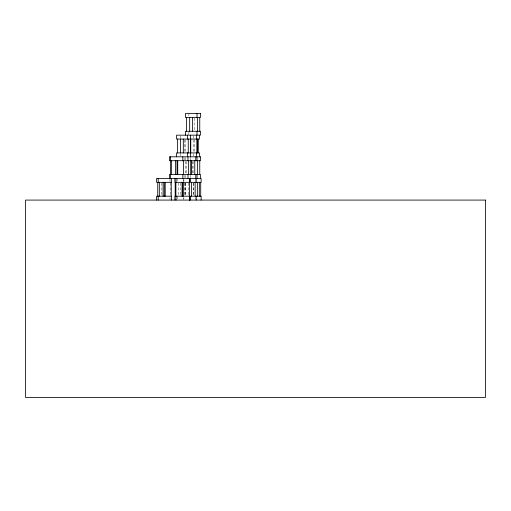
<?xml version="1.0" encoding="UTF-8"?>
<svg xmlns="http://www.w3.org/2000/svg" width="511" height="511" viewBox="0 0 511 511"><rect width="100%" height="100%" fill="white"/><g stroke="black" fill="none" stroke-linecap="round" stroke-linejoin="round"><path stroke-width="0.38" stroke-dasharray="2.56 1.92" d="M195.304 179.227L195.304 181.565M195.304 197.744L195.304 199.303M194.55 118.194L194.55 130.503M194.435 139.835L194.435 152.144M193.714 183.11L193.714 195.419M193.503 183.11L193.503 195.419M193.305 135.945L193.305 138.283M193.305 153.69L193.305 156.027M193.164 139.835L193.164 152.144M193.094 161.47L193.094 173.778M192.411 161.47L192.411 173.778M190.622 157.586L190.622 159.924M190.622 175.33L190.622 177.668M188.859 114.311L188.859 115.869M188.859 132.055L188.859 134.387M188.38 183.11L188.38 195.419M186.419 161.47L186.419 173.778M185.749 183.11L185.749 195.419M185.685 139.835L185.685 152.144M185.678 161.47L185.678 173.778M185.563 183.11L185.563 195.419M185.442 157.586L185.442 159.924M185.442 175.33L185.442 177.668M184.905 183.11L184.905 195.419M184.407 139.835L184.407 152.144M184.113 157.586L184.113 159.924M184.113 175.33L184.113 177.668M183.992 183.11L183.992 195.419M183.877 179.227L183.877 181.565M183.877 197.744L183.877 199.303M183.187 179.227L183.187 181.565M183.187 197.744L183.187 199.303M180.389 135.945L180.389 138.283M180.389 153.69L180.389 156.027M180.191 183.11L180.191 195.419M178.428 183.11L178.428 195.419M177.624 178.448L177.624 181.565M177.624 196.192L177.624 199.303M170.259 183.11L170.259 195.419M170.016 179.227L170.016 181.565M170.016 197.744L170.016 199.303M161.514 183.11L161.514 195.419"/><path stroke-width="0.77" d="M201.13 200.082L201.13 196.192L190.379 196.192L190.379 200.082M200.714 182.338L200.714 196.192M200.44 178.448L200.44 174.551L169.39 174.551L169.39 178.448M199.756 117.421L199.756 131.276M199.756 160.703L199.756 174.551M199.405 135.166L199.405 139.062L176.595 139.062L176.595 135.166L200.44 135.166L200.44 131.276L185.442 131.276L185.442 135.166M199.405 156.807L199.405 152.91L176.595 152.91L176.595 156.807M199.328 182.338L199.328 196.192M198.249 139.062L198.249 152.91M197.623 117.421L197.623 131.276M197.623 139.062L197.623 152.91M197.623 160.703L197.623 174.551M197.355 182.338L197.355 196.192M197.022 113.531L197.022 117.421M197.022 131.276L197.022 135.166M197.022 156.807L197.022 160.703M197.022 174.551L197.022 178.448M196.831 139.062L196.831 152.91M196.594 135.166L196.594 139.062M196.594 152.91L196.594 156.807M196.205 178.448L196.205 182.338M196.205 196.192L196.205 200.082M195.77 156.807L195.77 160.703M195.77 174.551L195.77 178.448M195.138 182.338L195.138 196.192M194.774 160.703L194.774 174.551M192.411 117.421L192.411 131.276M191.497 182.338L191.497 196.192M191.261 160.703L191.261 174.551M190.827 160.703L190.827 174.551M190.731 139.062L190.731 152.91M190.629 139.062L190.629 152.91M190.488 135.166L190.488 139.062M190.488 152.91L190.488 156.807M190.379 178.448L190.379 182.338L201.13 182.338L201.13 178.448L156.615 178.448L156.615 182.338L171.587 182.338L171.587 178.448M189.677 117.421L189.677 131.276M189.664 178.448L189.664 182.338L174.909 182.338L174.909 178.448M189.664 200.082L189.664 196.192L174.909 196.192L174.909 200.082M189.44 178.448L189.44 200.082M188.629 160.703L188.629 174.551M188.252 139.062L188.252 152.91M187.971 156.807L187.971 160.703M187.971 174.551L187.971 178.448M187.582 135.166L187.582 139.062M187.582 152.91L187.582 156.807M186.419 117.421L186.419 131.276M183.481 160.703L183.481 174.551M183.315 139.062L183.315 152.91M183.315 182.338L183.315 196.192M182.823 156.807L182.823 160.703M182.823 174.551L182.823 178.448M182.599 182.338L182.599 196.192M182.088 182.338L182.018 196.192M180.613 139.062L180.613 152.91M177.719 160.703L177.719 174.551M177.521 139.062L177.521 152.91M177.042 160.703L177.042 174.551M176.052 178.448L176.052 182.338M176.052 196.192L176.052 200.082M175.893 182.338L175.893 196.192M175.458 160.703L175.458 174.551M175.177 182.338L175.177 196.192M171.626 160.703L171.626 174.551M171.587 200.082L171.587 196.192L156.615 196.192L156.615 200.082M171.242 182.338L171.242 196.192M170.546 160.703L170.546 174.551M170.47 156.807L170.47 160.703M170.47 174.551L170.47 178.448M165.213 182.338L165.213 196.192M164.229 182.338L164.229 196.192M163.086 182.338L163.086 196.192M159.317 182.338L159.317 196.192M158.186 178.448L158.186 182.338M158.186 196.192L158.186 200.082M157.746 182.338L157.746 196.192M200.44 113.531L185.442 113.531L185.442 117.421L200.44 117.421L200.44 113.531M200.44 156.807L169.39 156.807L169.39 160.703L200.44 160.703L200.44 156.807M485.45 200.082L25.55 200.082L25.55 397.469L485.45 397.469L485.45 200.082"/></g></svg>
